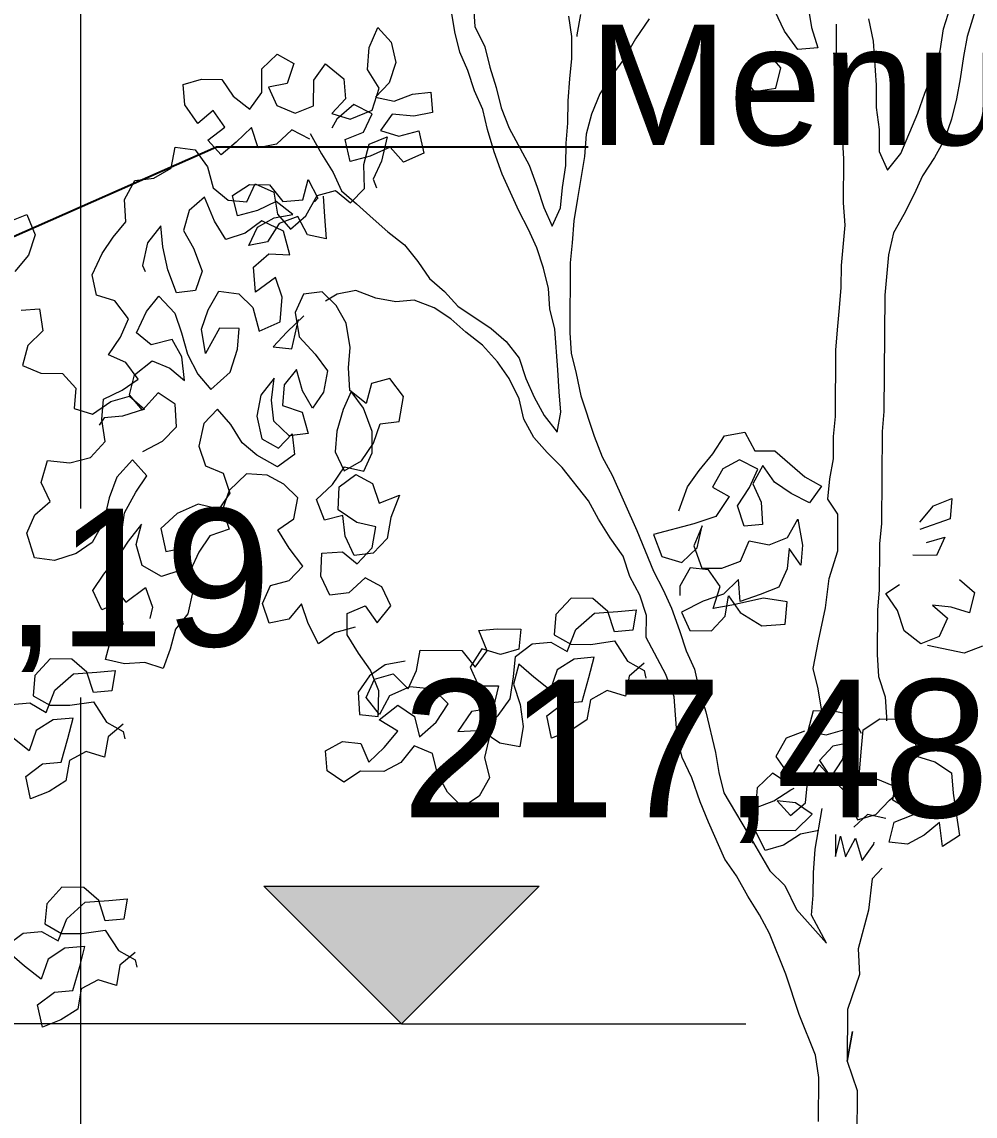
# Model space of a CAD drawing. Header units: millimetres. Extents: x 318905 to 439572, y -5133 to 105868.
# Drawn here: x 407997 to 409382, y 2795 to 4386 of the extents above; entities that cross this region are included whole.
import ezdxf

# ---------------------------------------------------------------- set-up
doc = ezdxf.new("R2010")
doc.units = ezdxf.units.MM
doc.header["$MEASUREMENT"] = 0
doc.linetypes.add('AStair_dashed', pattern=[1800, 800, -1000])
doc.layers.add('0_Stylo_No__98', color=154, linetype='Continuous', lineweight=0)
doc.layers.add('INTI_Etiquettes_Stylo_No__1', color=7, linetype='Continuous', lineweight=5)
doc.layers.add('2D -  Dessin général_Stylo_No__81', color=7, linetype='Continuous', lineweight=13, true_color=0x6a6a6a)
doc.layers.add('INTI_Agencement_Stylo_No__102', color=7, linetype='Continuous', lineweight=0, true_color=0xcccccc)
doc.styles.add('STYLE_GENERE_2', font='Arial')
doc.styles.add('STYLE_GENERE_3', font='')
doc.styles.get('STYLE_GENERE_3').set_extended_font_data('Arial')
doc.dimstyles.new('STYLE_GENERE__1', dxfattribs={"dimtxt": 200, "dimasz": 142.5, "dimexe": 0.18, "dimexo": 500, "dimgap": 0.09, "dimtad": 0, "dimtih": 1, "dimtoh": 1, "dimlfac": 0.001, "dimzin": 0, "dimdsep": 46, "dimtxsty": 'STYLE_GENERE_3', "dimblk": 'ARROWHEAD_6', "dimblk1": 'ARROWHEAD_6', "dimblk2": 'ARROWHEAD_6', "dimcen": 0.09, "dimclrd": 154, "dimclre": 154, "dimclrt": 154, "dimazin": 0, "dimtfac": 1, "dimtdec": 4, "dimtmove": 0, "dimatfit": 3, "dimfxl": 0, "dimtolj": 1, "dimtzin": 0, "dimarcsym": 0})
doc.dimstyles.new('STYLE_GENERE__3', dxfattribs={"dimtxt": 0.18, "dimasz": 182.4, "dimexe": 0.18, "dimexo": 0.0625, "dimgap": 0.09, "dimtad": 0, "dimtih": 1, "dimtoh": 1, "dimdec": 4, "dimzin": 0, "dimdsep": 46, "dimcen": 0.09, "dimadec": 0, "dimazin": 0, "dimtfac": 1, "dimtdec": 4, "dimtmove": 0, "dimatfit": 3, "dimldrblk": 'ARROWHEAD_5', "dimfxl": 0, "dimtolj": 1, "dimtzin": 0, "dimarcsym": 0})

# ---------------------------------------------------------------- blocks, each defined once
blk = doc.blocks.new('arbre6[2]', base_point=(409289.9, -542.5))
at = {"layer": 'INTI_Agencement_Stylo_No__102', "linetype": 'Continuous'}
for p, q in [((409390.1, 4428.6), (409370.2, 4364.5)), ((408652.9, 4408.5), (408655.1, 4379)), ((409139.4, 4406.8), (409144.1, 4377.3)), ((409336.2, 4375.6), (409346.2, 4407.6)), ((408625.9, 4371.3), (408621.2, 4400.8)), ((408796.1, 4364.4), (408791.5, 4393.9)), ((408808.5, 4396.4), (408803.4, 4367)), ((408908.2, 4390.1), (408888.5, 4360.9)), ((409105.1, 4372.3), (409090.7, 4401.9)), ((409226.9, 4389.9), (409233.9, 4357.7)), ((408501.6, 4348.3), (408514, 4377.6)), ((408514, 4377.6), (408533.3, 4356.1)), ((408655.1, 4379), (408669.5, 4349.5)), ((409144.1, 4377.3), (409153.6, 4347.8)), ((409180.3, 4339.5), (409180.6, 4382.3)), ((409331.1, 4343.5), (409336.2, 4375.6)), ((408633, 4341.8), (408625.9, 4371.3)), ((408795.9, 4332.3), (408796.1, 4364.4)), ((408803.4, 4367), (408803.4, 4364.3)), ((408888.5, 4360.9), (408871.3, 4331.6)), ((409124.4, 4345.4), (409105.1, 4372.3)), ((409233.9, 4357.7), (409238.3, 4293.5)), ((409370.2, 4364.5), (409365.1, 4335.1)), ((408499, 4316.2), (408501.6, 4348.3)), ((408533.3, 4356.1), (408540.4, 4326.5)), ((408644.9, 4314.9), (408633, 4341.8)), ((408669.5, 4349.5), (408676.6, 4320)), ((409153.6, 4347.8), (409124.4, 4345.4)), ((409321.2, 4314.1), (409331.1, 4343.5)), ((408345.7, 4317.6), (408367.8, 4338.8)), ((408367.8, 4338.8), (408392, 4325.2)), ((408540.4, 4326.5), (408530.5, 4297.2)), ((408793.2, 4302.8), (408795.9, 4332.3)), ((408871.3, 4331.6), (408854.1, 4307.6)), ((409061, 4329.9), (409041.4, 4308.6)), ((409099.8, 4318.8), (409090.2, 4329.6)), ((409184.7, 4280.6), (409180.3, 4339.5)), ((409365.1, 4335.1), (409360, 4303.1)), ((408345.5, 4282.8), (408345.7, 4317.6)), ((408392, 4325.2), (408382.1, 4295.9)), ((408421, 4300.9), (408438.2, 4324.8)), ((408438.2, 4324.8), (408464.8, 4303.1)), ((408515.8, 4289.3), (408499, 4316.2)), ((408654.4, 4285.4), (408644.9, 4314.9)), ((408676.6, 4320), (408686.1, 4290.4)), ((409092.3, 4289.4), (409099.8, 4318.8)), ((409308.8, 4282.1), (409321.2, 4314.1)), ((408231.2, 4294.5), (408258, 4302.3)), ((408233.4, 4265.1), (408231.2, 4294.5)), ((408258, 4302.3), (408287.2, 4302.1)), ((408287.2, 4302.1), (408304.1, 4277.8)), ((408382.1, 4295.9), (408355.3, 4290.7)), ((408420.7, 4263.4), (408421, 4300.9)), ((408464.8, 4303.1), (408467, 4273.7)), ((408530.5, 4297.2), (408510.8, 4276)), ((408790.5, 4270.8), (408793.2, 4302.8)), ((408854.1, 4307.6), (408836.8, 4281)), ((409041.4, 4308.6), (409060.7, 4284.4)), ((409360, 4303.1), (409354.9, 4273.7)), ((408328.3, 4258.9), (408345.5, 4282.8)), ((408355.3, 4290.7), (408367.2, 4263.9)), ((408505.8, 4257.3), (408515.8, 4289.3)), ((408537.6, 4270.4), (408564.4, 4280.8)), ((408564.4, 4280.8), (408591.2, 4283.3)), ((408591.2, 4283.3), (408593.4, 4253.8)), ((408666.4, 4258.5), (408654.4, 4285.4)), ((408686.1, 4290.4), (408693.2, 4260.9)), ((408836.8, 4281), (408824.5, 4251.7)), ((409060.7, 4284.4), (409092.3, 4289.4)), ((409184.5, 4248.5), (409184.7, 4280.6)), ((409238.3, 4293.5), (409238.1, 4261.3)), ((409298.8, 4252.8), (409308.8, 4282.1)), ((408252.7, 4238.1), (408233.4, 4265.1)), ((408304.1, 4277.8), (408328.3, 4258.9)), ((408367.2, 4263.9), (408393.9, 4252.9)), ((408393.9, 4252.9), (408420.7, 4263.4)), ((408467, 4273.7), (408447.4, 4252.4)), ((408479.1, 4265.5), (408454.7, 4244.3)), ((408505.8, 4251.9), (408479.1, 4265.5)), ((408510.8, 4276), (408537.6, 4270.4)), ((408790.3, 4238.6), (408790.5, 4270.8)), ((409354.9, 4273.7), (409347.4, 4244.3)), ((408274.7, 4256.7), (408252.7, 4238.1)), ((408291.6, 4232.4), (408274.7, 4256.7)), ((408447.4, 4252.4), (408474.1, 4244.2)), ((408474.1, 4244.2), (408505.8, 4257.3)), ((408493.4, 4225.3), (408505.8, 4251.9)), ((408535, 4251.6), (408517.8, 4227.7)), ((408566.6, 4248.7), (408535, 4251.6)), ((408593.4, 4253.8), (408566.6, 4248.7)), ((408673.5, 4229), (408666.4, 4258.5)), ((408693.2, 4260.9), (408705.1, 4231.4)), ((408824.5, 4251.7), (408816.9, 4222.3)), ((409189.1, 4219), (409184.5, 4248.5)), ((409238.1, 4261.3), (409242.7, 4229.2)), ((409274.1, 4194.1), (409298.8, 4252.8)), ((408267.1, 4213.9), (408291.6, 4232.4)), ((408330.5, 4232.1), (408308.4, 4210.9)), ((408340, 4202.6), (408330.5, 4232.1)), ((408454.7, 4244.3), (408447.3, 4231)), ((408705.1, 4231.4), (408733.9, 4177.6)), ((408787.7, 4209.2), (408790.3, 4238.6)), ((409347.4, 4244.3), (409337.5, 4214.9)), ((408388.9, 4228.9), (408366.8, 4207.7)), ((408415.5, 4215.3), (408388.9, 4228.9)), ((408415.6, 4223.3), (408432.4, 4193.7)), ((408466.6, 4214.8), (408493.4, 4225.3)), ((408473.7, 4182.6), (408466.6, 4214.8)), ((408501.7, 4207.8), (408527.7, 4218.5)), ((408517.8, 4227.7), (408544.5, 4219.4)), ((408527.7, 4218.5), (408519.4, 4183.3)), ((408544.5, 4219.4), (408573.7, 4227.2)), ((408573.7, 4227.2), (408580.8, 4195)), ((408683, 4196.8), (408673.5, 4229)), ((408816.9, 4222.3), (408814.3, 4190.2)), ((409191.3, 4186.8), (409189.1, 4219)), ((409242.7, 4229.2), (409242.5, 4197.1)), ((409337.5, 4214.9), (409322.7, 4188.3)), ((408214, 4172.9), (408219.7, 4203.5)), ((408219.7, 4203.5), (408248.8, 4199.6)), ((408248.8, 4199.6), (408266.5, 4175)), ((408286.4, 4192.3), (408267.1, 4213.9)), ((408308.4, 4210.9), (408286.4, 4192.3)), ((408366.8, 4207.7), (408340, 4202.6)), ((408493.9, 4178.5), (408501.7, 4207.8)), ((408532.2, 4203.5), (408502.9, 4190.4)), ((408551.5, 4181.9), (408532.2, 4203.5)), ((408787.4, 4177.1), (408787.7, 4209.2)), ((408432.4, 4193.7), (408449.2, 4166.8)), ((408502.9, 4190.4), (408473.7, 4182.6)), ((408519.4, 4183.3), (408507.5, 4156.8)), ((408580.8, 4195), (408551.5, 4181.9)), ((408694.9, 4164.5), (408683, 4196.8)), ((408814.3, 4190.2), (408809.2, 4158.2)), ((409190.8, 4122.6), (409191.3, 4186.8)), ((409242.5, 4197.1), (409254.4, 4170.2)), ((409254.4, 4170.2), (409274.1, 4194.1)), ((409322.7, 4188.3), (409305.4, 4161.7)), ((408188.8, 4158.4), (408214, 4172.9)), ((408266.5, 4175), (408275, 4144.2)), ((408494.5, 4143.6), (408493.9, 4178.5)), ((408733.9, 4177.6), (408745.8, 4145.4)), ((408782.3, 4145), (408787.4, 4177.1)), ((408146, 4127.7), (408161.2, 4155.1)), ((408161.2, 4155.1), (408188.8, 4158.4)), ((408405.1, 4127), (408412.6, 4156.4)), ((408412.6, 4156.4), (408427, 4129.5)), ((408449.2, 4166.8), (408461.2, 4139.9)), ((408507.5, 4156.8), (408512, 4144.3)), ((408718.8, 4110.8), (408694.9, 4164.5)), ((408809.2, 4158.2), (408804.1, 4128.8)), ((409305.4, 4161.7), (409293.1, 4135)), ((408275, 4144.2), (408296.6, 4126.5)), ((408303, 4133.3), (408327.4, 4149.1)), ((408323.7, 4123.9), (408335.6, 4150.4)), ((408327.4, 4149.1), (408356.6, 4148.9)), ((408335.6, 4150.4), (408363, 4138.2)), ((408356.6, 4148.9), (408375.9, 4124.6)), ((408363, 4138.2), (408368.1, 4106.4)), ((408425.9, 4133.3), (408452.7, 4140.4)), ((408452.7, 4140.4), (408474.2, 4122.7)), ((408461.2, 4139.9), (408482.9, 4121)), ((408474.2, 4122.7), (408494.5, 4143.6)), ((408745.8, 4145.4), (408755.3, 4115.8)), ((408779.7, 4115.6), (408782.3, 4145)), ((409293.1, 4135), (409278.3, 4105.7)), ((408147.8, 4095.1), (408146, 4127.7)), ((408262, 4131), (408239.7, 4111.5)), ((408276.7, 4096), (408262, 4131)), ((408296.6, 4126.5), (408323.7, 4123.9)), ((408310.1, 4103.8), (408303, 4133.3)), ((408366.2, 4124.7), (408339.3, 4111.6)), ((408390.4, 4105.7), (408366.2, 4124.7)), ((408375.9, 4124.6), (408405.1, 4127)), ((408409.4, 4103.7), (408425.9, 4133.3)), ((408427, 4129.5), (408422.1, 4124.2)), ((408434.4, 4132.1), (408436.6, 4102.6)), ((408482.9, 4121), (408507.1, 4099.3)), ((408804.1, 4128.8), (408799, 4096.7)), ((409193, 4090.4), (409190.8, 4122.6)), ((407977.5, 4095), (408004.3, 4105.5)), ((408004.3, 4105.5), (408016.2, 4075.9)), ((408239.7, 4111.5), (408231.9, 4082.2)), ((408339.3, 4111.6), (408310.1, 4103.8)), ((408363.6, 4100.6), (408390.4, 4105.7)), ((408368.1, 4106.4), (408387.1, 4084.2)), ((408387.1, 4084.2), (408409.4, 4103.7)), ((408733.2, 4083.9), (408718.8, 4110.8)), ((408755.3, 4115.8), (408767.3, 4088.9)), ((408767.3, 4088.9), (408779.7, 4115.6)), ((409278.3, 4105.7), (409263.5, 4079.1)), ((408129.6, 4072.8), (408147.8, 4095.1)), ((408198.6, 4089), (408179.2, 4064.4)), ((408201.7, 4058.7), (408198.6, 4089)), ((408293.1, 4069.2), (408276.7, 4096)), ((408345.5, 4096.6), (408321.2, 4078.5)), ((408326.8, 4060.8), (408339.1, 4087.5)), ((408339.1, 4087.5), (408363.6, 4100.6)), ((408377.1, 4081.5), (408345.5, 4096.6)), ((408370.8, 4092.5), (408353.6, 4065.9)), ((408397.6, 4103), (408370.8, 4092.5)), ((408412, 4076.1), (408397.6, 4103)), ((408436.6, 4102.6), (408438.8, 4070.5)), ((408507.1, 4099.3), (408528.8, 4080.4)), ((408799, 4096.7), (408796.3, 4064.6)), ((409187.7, 4031.6), (409193, 4090.4)), ((408016.2, 4075.9), (408006.3, 4046.6)), ((408113.5, 4049.1), (408129.6, 4072.8)), ((408231.9, 4082.2), (408246.3, 4056.8)), ((408321.2, 4078.5), (408293.1, 4069.2)), ((408386.4, 4047), (408377.1, 4081.5)), ((408438.8, 4070.5), (408412, 4076.1)), ((408528.8, 4080.4), (408553, 4061.4)), ((408745.2, 4057), (408733.2, 4083.9)), ((409263.5, 4079.1), (409255.9, 4047.1)), ((408179.2, 4064.4), (408172.2, 4031.5)), ((408208.9, 4025.5), (408201.7, 4058.7)), ((408246.3, 4056.8), (408258.9, 4023.2)), ((408353.6, 4065.9), (408326.8, 4060.8)), ((408553, 4061.4), (408572.3, 4037.2)), ((408754.7, 4027.5), (408745.2, 4057)), ((408796.3, 4064.6), (408793.7, 4035.2)), ((408006.3, 4046.6), (407986.6, 4022.6)), ((408099.1, 4018), (408113.5, 4049.1)), ((408333.6, 4029.2), (408355.9, 4048.7)), ((408355.9, 4048.7), (408386.4, 4047)), ((409255.9, 4047.1), (409250.6, 3988.2)), ((408172.2, 4031.5), (408175.9, 4022.7)), ((408221.5, 3991.9), (408208.9, 4025.5)), ((408336.2, 3992.9), (408333.6, 4029.2)), ((408572.3, 4037.2), (408589.1, 4012.9)), ((408761.8, 3998), (408754.7, 4027.5)), ((408793.7, 4035.2), (408792.9, 3933.5)), ((409187.5, 3999.5), (409187.7, 4031.6)), ((408105.5, 3988.6), (408099.1, 4018)), ((408258.9, 4023.2), (408249.1, 3995.3)), ((408365.2, 4014.2), (408336.2, 3992.9)), ((408375, 3985.6), (408365.2, 4014.2)), ((408589.1, 4012.9), (408610.9, 3994)), ((408249.1, 3995.3), (408221.5, 3991.9)), ((408267.6, 3967.1), (408282.8, 3994.4)), ((408282.8, 3994.4), (408312, 3990.4)), ((408433.4, 3993.2), (408405.9, 3989.9)), ((408453.7, 3973.3), (408433.4, 3993.2)), ((408482, 3995.2), (408455.2, 3990.1)), ((408511.1, 3984.2), (408482, 3995.2)), ((408610.9, 3994), (408630.2, 3972.4)), ((408764, 3968.5), (408761.8, 3998)), ((409184.8, 3970.1), (409187.5, 3999.5)), ((408132.1, 3980), (408105.5, 3988.6)), ((408151.9, 3954.1), (408132.1, 3980)), ((408177.9, 3964.8), (408196, 3987.1)), ((408196, 3987.1), (408219.1, 3962.1)), ((408312, 3990.4), (408332.3, 3970.5)), ((408372.1, 3949.8), (408375, 3985.6)), ((408405.9, 3989.9), (408393.9, 3963.4)), ((408455.2, 3990.1), (408438.1, 3979.5)), ((408540.2, 3978.6), (408511.1, 3984.2)), ((408567, 3981), (408540.2, 3978.6)), ((408596.1, 3970), (408567, 3981)), ((409250.6, 3988.2), (409249.4, 3819.6)), ((407996, 3966.4), (408022.7, 3968.8)), ((408022.7, 3968.8), (408027.4, 3936.6)), ((408163.4, 3933.8), (408177.9, 3964.8)), ((408219.1, 3962.1), (408228.9, 3933.5)), ((408257.7, 3939.2), (408267.6, 3967.1)), ((408332.3, 3970.5), (408341.6, 3936)), ((408393.9, 3963.4), (408399.9, 3928)), ((408468.1, 3947.9), (408453.7, 3973.3)), ((408620.3, 3953.8), (408596.1, 3970)), ((408630.2, 3972.4), (408678.6, 3939.9)), ((408771, 3939), (408764, 3968.5)), ((409182.1, 3938), (409184.8, 3970.1)), ((408140, 3927.6), (408151.9, 3954.1)), ((408341.6, 3936), (408372.1, 3949.8)), ((408406.3, 3958.4), (408381.8, 3934.5)), ((408388.9, 3910.4), (408399, 3953.1)), ((408474, 3912.5), (408468.1, 3947.9)), ((408642.1, 3934.8), (408620.3, 3953.8)), ((408027.4, 3936.6), (408005.3, 3915.4)), ((408184.9, 3916.1), (408163.4, 3933.8)), ((408228.9, 3933.5), (408237.4, 3902.7)), ((408263.7, 3903.8), (408257.7, 3939.2)), ((408284, 3940.3), (408263.7, 3903.8)), ((408312.4, 3939.9), (408284, 3940.3)), ((408310, 3910.1), (408312.4, 3939.9)), ((408381.8, 3934.5), (408362.2, 3913.3)), ((408666.3, 3915.9), (408642.1, 3934.8)), ((408678.6, 3939.9), (408700.4, 3920.9)), ((408775.5, 3880.1), (408771, 3939)), ((408792.9, 3933.5), (408795.1, 3904)), ((409179.5, 3908.6), (409182.1, 3938)), ((408005.3, 3915.4), (407997.8, 3886)), ((408122.6, 3901.6), (408140, 3927.6)), ((408215, 3924), (408184.9, 3916.1)), ((408229.4, 3898.6), (408215, 3924)), ((408362.2, 3913.3), (408388.9, 3910.4)), ((408399.9, 3928), (408423, 3902.9)), ((408471.6, 3882.6), (408474, 3912.5)), ((408688, 3891.6), (408666.3, 3915.9)), ((408700.4, 3920.9), (408719.6, 3896.7)), ((408148, 3890.8), (408122.6, 3901.6)), ((408233.3, 3864.6), (408229.4, 3898.6)), ((408237.4, 3902.7), (408252.5, 3873.6)), ((408299.7, 3876.3), (408310, 3910.1)), ((408423, 3902.9), (408440.7, 3878.4)), ((408719.6, 3896.7), (408729.1, 3867.1)), ((408795.1, 3904), (408802.2, 3874.5)), ((409178.8, 3812.2), (409179.5, 3908.6)), ((407997.8, 3886), (408024.5, 3875.1)), ((408165.7, 3866.3), (408148, 3890.8)), ((408160.7, 3872.8), (408186.4, 3893.1)), ((408186.4, 3893.1), (408211.7, 3882.3)), ((408211.7, 3882.3), (408233.3, 3864.6)), ((408473.4, 3850), (408471.6, 3882.6)), ((408704.8, 3867.3), (408688, 3891.6)), ((408024.5, 3875.1), (408056.1, 3874.8)), ((408056.1, 3874.8), (408075.4, 3853.2)), ((408142.6, 3850.5), (408165.7, 3866.3)), ((408153, 3843.5), (408160.7, 3872.8)), ((408252.5, 3873.6), (408271.5, 3851.3)), ((408271.5, 3851.3), (408299.7, 3876.3)), ((408363.5, 3867.8), (408344, 3843.2)), ((408359.8, 3835.7), (408363.5, 3867.8)), ((408396.1, 3880.3), (408378, 3858)), ((408404.6, 3849.4), (408396.1, 3880.3)), ((408440.7, 3878.4), (408435, 3847.7)), ((408531.6, 3867.3), (408504.8, 3860.2)), ((408551.4, 3841.4), (408531.6, 3867.3)), ((408719.2, 3837.8), (408704.8, 3867.3)), ((408729.1, 3867.1), (408741.1, 3840.3)), ((408777.7, 3848), (408775.5, 3880.1)), ((408802.2, 3874.5), (408809.2, 3842.3)), ((408075.4, 3853.2), (408072.7, 3823.8)), ((408115.4, 3837.4), (408142.6, 3850.5)), ((408378, 3858), (408375.6, 3828.2)), ((408419, 3824), (408404.6, 3849.4)), ((408497, 3831), (408473.4, 3850)), ((408504.8, 3860.2), (408497, 3831)), ((408099.4, 3815.5), (408126.3, 3834)), ((408113, 3807.6), (408115.4, 3837.4)), ((408126.3, 3834), (408153.1, 3841.8)), ((408172, 3821.2), (408153, 3843.5)), ((408153.1, 3841.8), (408174.9, 3822.9)), ((408194.7, 3846.7), (408172, 3821.2)), ((408219.6, 3829.9), (408194.7, 3846.7)), ((408344, 3843.2), (408338.3, 3812.5)), ((408362.9, 3805.3), (408359.8, 3835.7)), ((408435, 3847.7), (408419, 3824)), ((408475.5, 3848.6), (408463.6, 3822.1)), ((408493.2, 3824.1), (408475.5, 3848.6)), ((408545.2, 3804.7), (408551.4, 3841.4)), ((408726.3, 3808.3), (408719.2, 3837.8)), ((408741.1, 3840.3), (408755.5, 3813.4)), ((408779.9, 3818.5), (408777.7, 3848)), ((408809.2, 3842.3), (408828.3, 3783.3)), ((408072.7, 3823.8), (408099.4, 3815.5)), ((408174.9, 3822.9), (408143.2, 3812.5)), ((408221.4, 3797.3), (408219.6, 3829.9)), ((408281.3, 3822.8), (408261.1, 3801.9)), ((408300.3, 3800.5), (408281.3, 3822.8)), ((408375.6, 3828.2), (408404.3, 3818.2)), ((408404.3, 3818.2), (408412.8, 3787.4)), ((408463.6, 3822.1), (408454.5, 3790.6)), ((408505.9, 3790.5), (408493.2, 3824.1)), ((408774.8, 3789.1), (408779.9, 3818.5)), ((409249.4, 3819.6), (409246.7, 3790.2)), ((408116.4, 3810), (408109, 3799.4)), ((408118.1, 3775.9), (408113, 3807.6)), ((408143.2, 3812.5), (408116.4, 3810)), ((408261.1, 3801.9), (408254.1, 3768.9)), ((408338.3, 3812.5), (408345.6, 3779.4)), ((408385.2, 3784), (408362.9, 3805.3)), ((408507.8, 3773.5), (408517.6, 3801.3)), ((408517.6, 3801.3), (408545.2, 3804.7)), ((408740.7, 3781.4), (408726.3, 3808.3)), ((408755.5, 3813.4), (408774.8, 3789.1)), ((409176.1, 3782.8), (409178.8, 3812.2)), ((408201.2, 3776.4), (408221.4, 3797.3)), ((408316.7, 3773.7), (408300.3, 3800.5)), ((408369.6, 3766.3), (408389.8, 3787.1)), ((408412.8, 3787.4), (408385.2, 3784)), ((408389.8, 3787.1), (408392.9, 3756.8)), ((408454.5, 3790.6), (408452.2, 3760.8)), ((408505.6, 3759.2), (408505.9, 3790.5)), ((409018, 3784.2), (409047.2, 3789.3)), ((409047.2, 3789.3), (409061.6, 3762.4)), ((409246.7, 3790.2), (409245.7, 3656.4)), ((408096.7, 3752.7), (408118.1, 3775.9)), ((408172.7, 3761.1), (408201.2, 3776.4)), ((408338.2, 3756), (408316.7, 3773.7)), ((408345.6, 3779.4), (408369.6, 3766.3)), ((408490.4, 3747.5), (408507.8, 3773.5)), ((408760, 3759.8), (408740.7, 3781.4)), ((408828.3, 3783.3), (408840.2, 3753.7)), ((409000.8, 3757.6), (409018, 3784.2)), ((409175.9, 3750.7), (409176.1, 3782.8)), ((408254.1, 3768.9), (408263.8, 3740.3)), ((408368.5, 3738.7), (408338.2, 3756)), ((408392.9, 3756.8), (408368.5, 3738.7)), ((408452.2, 3760.8), (408465.3, 3733.1)), ((408493.6, 3732.8), (408505.6, 3759.2)), ((408781.7, 3738.2), (408760, 3759.8)), ((408840.2, 3753.7), (408854.6, 3726.8)), ((408981.1, 3733.7), (409000.8, 3757.6)), ((409061.6, 3762.4), (409090.8, 3762.1)), ((409090.8, 3762.1), (409134.3, 3724.3)), ((408025, 3716.3), (408034, 3747.9)), ((408034, 3747.9), (408066.6, 3744.8)), ((408066.6, 3744.8), (408096.7, 3752.7)), ((408157.5, 3749.3), (408134.8, 3723.8)), ((408178.6, 3725.7), (408157.5, 3749.3)), ((408263.8, 3740.3), (408289.2, 3729.5)), ((408448.4, 3713.1), (408465.8, 3739)), ((408465.3, 3733.1), (408490.4, 3747.5)), ((408465.8, 3739), (408493.6, 3732.8)), ((408820.3, 3689.6), (408781.7, 3738.2)), ((409039.6, 3749.2), (409015.2, 3736.1)), ((409066.3, 3735.6), (409039.6, 3749.2)), ((409073.6, 3740.9), (409058.8, 3714.3)), ((409090.5, 3716.6), (409073.6, 3740.9)), ((409170.8, 3721.3), (409175.9, 3750.7)), ((408134.8, 3723.8), (408123.7, 3693.7)), ((408162.5, 3702), (408178.6, 3725.7)), ((408289.2, 3729.5), (408298.9, 3700.9)), ((408323, 3728.7), (408298.1, 3704.6)), ((408353.4, 3727), (408323, 3728.7)), ((408377.5, 3713.8), (408353.4, 3727)), ((408458, 3709.7), (408482.3, 3727.8)), ((408482.3, 3727.8), (408506.4, 3714.7)), ((408854.6, 3726.8), (408890.5, 3646.2)), ((408963.9, 3709.8), (408981.1, 3733.7)), ((409015.2, 3736.1), (409000.4, 3709.4)), ((409053.9, 3708.9), (409066.3, 3735.6)), ((409134.3, 3724.3), (409158.5, 3710.7)), ((408038.1, 3688.6), (408025, 3716.3)), ((408397.8, 3693.9), (408377.5, 3713.8)), ((408424.9, 3691.3), (408448.4, 3713.1)), ((408456.4, 3676.2), (408458, 3709.7)), ((408506.4, 3714.7), (408516.2, 3686.1)), ((408951.5, 3675.1), (408963.9, 3709.8)), ((409000.4, 3709.4), (409024.6, 3695.8)), ((409036.7, 3682.3), (409053.9, 3708.9)), ((409058.8, 3714.3), (409070.8, 3687.4)), ((409114.7, 3700.4), (409090.5, 3716.6)), ((409158.5, 3710.7), (409141.3, 3686.7)), ((409168.1, 3691.9), (409170.8, 3721.3)), ((408123.7, 3693.7), (408115.4, 3658.4)), ((408146, 3672.3), (408162.5, 3702)), ((408298.9, 3700.9), (408282.9, 3677.2)), ((408298.1, 3704.6), (408288.3, 3676.7)), ((408392.1, 3663.2), (408397.8, 3693.9)), ((408436.7, 3661.3), (408424.9, 3691.3)), ((408516.2, 3686.1), (408545.5, 3697.8)), ((408545.5, 3697.8), (408533.1, 3665.3)), ((409024.6, 3695.8), (409005, 3666.6)), ((409141.3, 3686.7), (409114.7, 3700.4)), ((409182.6, 3670.3), (409168.1, 3691.9)), ((409321.3, 3682.4), (409348.2, 3692.9)), ((409348.2, 3692.9), (409345.5, 3663.5)), ((408015.8, 3669.2), (408038.1, 3688.6)), ((408252.9, 3684.9), (408222.3, 3671)), ((408282.9, 3677.2), (408252.9, 3684.9)), ((408288.3, 3676.7), (408298.1, 3648.1)), ((408483.4, 3658), (408456.4, 3676.2)), ((408834.7, 3662.7), (408820.3, 3689.6)), ((409046.2, 3652.8), (409036.7, 3682.3)), ((409070.8, 3687.4), (409073, 3655.2)), ((409301.7, 3658.5), (409321.3, 3682.4)), ((408003.9, 3642.7), (408015.8, 3669.2)), ((408115.4, 3658.4), (408098.9, 3628.8)), ((408141.1, 3637.9), (408146, 3672.3)), ((408222.3, 3671), (408198.8, 3649.2)), ((408369, 3647.4), (408392.1, 3663.2)), ((408463.4, 3668.4), (408436.7, 3661.3)), ((408466.5, 3638), (408463.4, 3668.4)), ((408511.3, 3651.8), (408483.4, 3658)), ((408533.1, 3665.3), (408527.4, 3634.6)), ((408851.5, 3635.8), (408834.7, 3662.7)), ((409005, 3666.6), (408973.3, 3656.1)), ((409109.3, 3636.2), (409124.1, 3662.8)), ((409124.1, 3662.8), (409131.2, 3625.3)), ((409182.2, 3616.8), (409182.6, 3670.3)), ((409345.5, 3663.5), (409301.6, 3647.8)), ((408015.2, 3606.7), (408003.9, 3642.7)), ((408170.9, 3655.5), (408151.5, 3630.9)), ((408163.1, 3626.2), (408170.9, 3655.5)), ((408198.8, 3649.2), (408206, 3616.1)), ((408298.1, 3648.1), (408270, 3638.8)), ((408385.4, 3620.6), (408369, 3647.4)), ((408505.6, 3621.1), (408511.3, 3651.8)), ((408890.5, 3646.2), (408914.4, 3587.1)), ((408973.3, 3656.1), (408914.8, 3640.6)), ((408985.4, 3653.4), (408973, 3624)), ((408977.9, 3621.3), (408985.4, 3653.4)), ((409073, 3655.2), (409046.2, 3652.8)), ((409245.7, 3656.4), (409243.1, 3626.9)), ((408098.9, 3628.8), (408075.8, 3612.9)), ((408151.5, 3630.9), (408132.8, 3602.7)), ((408134.1, 3605), (408141.1, 3637.9)), ((408171.6, 3595.4), (408163.1, 3626.2)), ((408270, 3638.8), (408253.9, 3615.1)), ((408479.6, 3610.3), (408466.5, 3638)), ((408527.4, 3634.6), (408507.2, 3613.7)), ((408870.7, 3608.9), (408851.5, 3635.8)), ((408914.8, 3640.6), (408926.7, 3608.4)), ((409041, 3602), (409053.4, 3631.3)), ((409053.4, 3631.3), (409082.5, 3625.7)), ((409082.5, 3625.7), (409109.3, 3636.2)), ((409243.1, 3626.9), (409242.6, 3560)), ((409311.2, 3629), (409338, 3636.8)), ((409338, 3636.8), (409325.6, 3610.1)), ((408075.8, 3612.9), (408044.4, 3602.7)), ((408206, 3616.1), (408234.8, 3621.8)), ((408234.8, 3621.8), (408227.8, 3588.8)), ((408253.9, 3615.1), (408242, 3588.6)), ((408405.2, 3594.6), (408385.4, 3620.6)), ((408431.4, 3580.1), (408432.9, 3613.6)), ((408432.9, 3613.6), (408462.5, 3615.6)), ((408462.5, 3615.6), (408484.1, 3597.9)), ((408507.2, 3613.7), (408479.6, 3610.3)), ((408484.1, 3597.9), (408505.6, 3621.1)), ((408955.8, 3600.1), (408977.9, 3621.3)), ((408973, 3624), (408984.9, 3591.8)), ((409111.7, 3620.1), (409109, 3590.7)), ((409128.5, 3595.8), (409111.7, 3620.1)), ((409131.2, 3625.3), (409128.5, 3595.8)), ((409169.7, 3576.7), (409182.2, 3616.8)), ((409325.6, 3610.1), (409291.6, 3610.4)), ((408044.4, 3602.7), (408015.2, 3606.7)), ((408116, 3582.7), (408134.1, 3605)), ((408132.8, 3602.7), (408127.9, 3568.3)), ((408199.8, 3579.4), (408171.6, 3595.4)), ((408385, 3573.7), (408405.2, 3594.6)), ((408880.3, 3579.4), (408870.7, 3608.9)), ((408926.7, 3608.4), (408955.8, 3600.1)), ((409014.1, 3591.5), (409041, 3602)), ((408099.9, 3559), (408116, 3582.7)), ((408227.8, 3588.8), (408199.8, 3579.4)), ((408242, 3588.6), (408245.1, 3558.3)), ((408444.4, 3552.4), (408431.4, 3580.1)), ((408894.6, 3552.5), (408880.3, 3579.4)), ((408914.4, 3587.1), (408928.8, 3560.2)), ((408967.9, 3591.9), (408953.1, 3565.3)), ((408994.7, 3589), (408967.9, 3591.9)), ((408984.9, 3591.8), (409014.1, 3591.5)), ((409011.5, 3564.8), (408994.7, 3589)), ((409109, 3590.7), (409096.6, 3564)), ((408127.9, 3568.3), (408147.7, 3542.4)), ((408147.7, 3542.4), (408176.7, 3563.6)), ((408176.7, 3563.6), (408186.5, 3535.1)), ((408346.3, 3540.2), (408358.2, 3566.7)), ((408358.2, 3566.7), (408385, 3573.7)), ((408495.6, 3577.6), (408472, 3555.8)), ((408519.7, 3564.5), (408495.6, 3577.6)), ((408532.8, 3536.8), (408519.7, 3564.5)), ((408953.1, 3565.3), (408953, 3551.9)), ((409001.5, 3532.8), (409011.5, 3564.8)), ((409038.3, 3575.3), (409016.3, 3554)), ((409040.5, 3543.1), (409038.3, 3575.3)), ((409096.6, 3564), (409069.8, 3553.6)), ((409164.5, 3534), (409169.7, 3576.7)), ((409252.3, 3554.6), (409271.8, 3567.8)), ((409359.4, 3575), (409381.2, 3556.1)), ((408113, 3531.3), (408099.9, 3559)), ((408245.1, 3558.3), (408238.1, 3525.3)), ((408472, 3555.8), (408444.4, 3552.4)), ((408794.9, 3548), (408772.8, 3524.1)), ((408826.5, 3547.7), (408794.9, 3548)), ((408848.3, 3528.8), (408826.5, 3547.7)), ((408904.2, 3522.9), (408894.6, 3552.5)), ((408928.8, 3560.2), (408940.7, 3533.3)), ((409016.3, 3554), (408987, 3543.6)), ((409018.5, 3521.9), (409023.6, 3551.3)), ((409023.6, 3551.3), (409040.4, 3527.1)), ((409074.6, 3548.2), (409028.3, 3537.9)), ((409069.8, 3553.6), (409040.5, 3543.1)), ((409108.6, 3542.5), (409074.6, 3548.2)), ((409242.6, 3560), (409239.9, 3530.6)), ((409269.1, 3530.3), (409252.3, 3554.6)), ((409381.2, 3556.1), (409373.7, 3526.7)), ((408139, 3542), (408113, 3531.3)), ((408144.1, 3510.3), (408139, 3542)), ((408186.5, 3535.1), (408183, 3518.6)), ((408356.1, 3511.6), (408346.3, 3540.2)), ((408403, 3539.6), (408384.9, 3517.3)), ((408412.8, 3511), (408403, 3539.6)), ((408469.7, 3526), (408495.6, 3536.7)), ((408495.6, 3536.7), (408513.3, 3512.2)), ((408513.3, 3512.2), (408532.8, 3536.8)), ((408862.8, 3528.7), (408889.6, 3531.1)), ((408889.6, 3531.1), (408884.5, 3501.7)), ((408940.7, 3533.3), (408952.6, 3501.1)), ((408987, 3543.6), (408955.3, 3527.8)), ((409028.3, 3537.9), (409001.5, 3532.8)), ((409106, 3510.4), (409108.6, 3542.5)), ((409154.4, 3485.9), (409164.5, 3534)), ((409347, 3535), (409320.2, 3537.9)), ((409320.2, 3537.9), (409342, 3519)), ((409373.7, 3526.7), (409347, 3535)), ((408238.1, 3525.3), (408220, 3503)), ((408384.9, 3517.3), (408356.1, 3511.6)), ((408469.4, 3494.8), (408469.7, 3526)), ((408772.8, 3524.1), (408770.2, 3494.7)), ((408801.8, 3502.4), (408828.8, 3526.3)), ((408828.8, 3526.3), (408862.8, 3528.7)), ((408857.8, 3499.3), (408848.3, 3528.8)), ((408903.9, 3490.8), (408904.2, 3522.9)), ((408955.3, 3527.8), (408967.2, 3500.9)), ((408998.9, 3500.7), (409018.5, 3521.9)), ((409040.4, 3527.1), (409071.9, 3508)), ((409239.9, 3530.6), (409239.4, 3466.4)), ((409278.6, 3500.8), (409269.1, 3530.3)), ((409342, 3519), (409329.6, 3492.3)), ((408126, 3488), (408144.1, 3510.3)), ((408220, 3503), (408212.2, 3473.7)), ((408428, 3481.9), (408412.8, 3511)), ((408481.2, 3505.7), (408451, 3497.7)), ((408660.7, 3501), (408687.5, 3503.5)), ((408672.7, 3471.5), (408660.7, 3501)), ((408687.5, 3503.5), (408721.6, 3503.2)), ((408721.6, 3503.2), (408718.9, 3473.7)), ((408789.4, 3470.4), (408801.8, 3502.4)), ((408884.5, 3501.7), (408857.8, 3499.3)), ((408952.6, 3501.1), (408962.2, 3471.5)), ((408967.2, 3500.9), (408998.9, 3500.7)), ((409071.9, 3508), (409106, 3510.4)), ((409302.8, 3481.9), (409278.6, 3500.8)), ((408118.2, 3458.7), (408126, 3488)), ((408451, 3497.7), (408428, 3481.9)), ((408485.8, 3468), (408469.4, 3494.8)), ((408738.4, 3481.6), (408765.2, 3484)), ((408765.2, 3484), (408789.4, 3470.4)), ((408770.2, 3494.7), (408794.4, 3481.1)), ((408823.6, 3480.8), (408857.7, 3485.9)), ((408857.7, 3485.9), (408876.9, 3456.3)), ((408932.7, 3437), (408903.9, 3490.8)), ((409146.8, 3445.8), (409154.4, 3485.9)), ((409329.6, 3492.3), (409302.8, 3481.9)), ((408212.2, 3473.7), (408202.3, 3445.8)), ((408503.5, 3443.4), (408485.8, 3468)), ((408570.3, 3443), (408575.4, 3472.4)), ((408575.4, 3472.4), (408636.2, 3471.8)), ((408636.2, 3471.8), (408655.5, 3447.6)), ((408665.4, 3474.2), (408648.2, 3447.6)), ((408655.5, 3447.6), (408672.7, 3471.5)), ((408692.1, 3466), (408665.4, 3474.2)), ((408718.9, 3473.7), (408692.1, 3466)), ((408714, 3463.1), (408738.4, 3481.6)), ((408794.4, 3481.1), (408823.6, 3480.8)), ((408962.2, 3471.5), (408974.1, 3444.7)), ((409365.9, 3467.9), (409312.5, 3479.1)), ((409392.8, 3478.4), (409365.9, 3467.9)), ((408037.9, 3459.7), (408015.8, 3435.8)), ((408069.5, 3459.4), (408037.9, 3459.7)), ((408091.3, 3440.4), (408069.5, 3459.4)), ((408146.1, 3452.4), (408118.2, 3458.7)), ((408175.7, 3454.4), (408146.1, 3452.4)), ((408202.3, 3445.8), (408175.7, 3454.4)), ((408553.7, 3456.7), (408524.9, 3451)), ((408718.8, 3452.3), (408711.2, 3423)), ((408711.3, 3433.7), (408714, 3463.1)), ((408740.5, 3433.4), (408718.8, 3452.3)), ((408799.1, 3459.6), (408774.6, 3443.8)), ((408828.3, 3462.1), (408799.1, 3459.6)), ((408820.8, 3432.7), (408828.3, 3462.1)), ((408876.9, 3456.3), (408901.1, 3442.7)), ((408901.2, 3453.4), (408879.2, 3434.8)), ((409239.4, 3466.4), (409241.6, 3434.2)), ((408015.8, 3435.8), (408013.2, 3406.3)), ((408044.9, 3414.1), (408071.8, 3437.9)), ((408071.8, 3437.9), (408105.9, 3440.3)), ((408100.8, 3410.9), (408091.3, 3440.4)), ((408105.9, 3440.3), (408132.6, 3442.7)), ((408132.6, 3442.7), (408127.6, 3413.3)), ((408524.9, 3451), (408501.8, 3435.2)), ((408515.4, 3413.5), (408503.5, 3443.4)), ((408509.4, 3430.1), (408536.2, 3437.9)), ((408536.2, 3437.9), (408557.9, 3416.3)), ((408557.9, 3416.3), (408570.3, 3443)), ((408648.2, 3447.6), (408660.1, 3420.7)), ((408774.6, 3443.8), (408764.7, 3414.4)), ((408901.1, 3442.7), (408903.5, 3431.9)), ((408944.6, 3404.8), (408932.7, 3437)), ((408974.1, 3444.7), (408981.2, 3412.5)), ((409153.9, 3416.3), (409146.8, 3445.8)), ((408501.8, 3435.2), (408485.7, 3411.5)), ((408497, 3403.5), (408509.4, 3430.1)), ((408660.1, 3420.7), (408689.3, 3420.5)), ((408689.3, 3420.5), (408681.8, 3388.4)), ((408706.2, 3401.6), (408711.3, 3433.7)), ((408711.2, 3423), (408720.7, 3393.4)), ((408764.7, 3414.4), (408740.5, 3433.4)), ((408810.8, 3398), (408820.8, 3432.7)), ((408879.2, 3434.8), (408874.1, 3405.4)), ((409241.6, 3434.2), (409251.1, 3404.7)), ((408013.2, 3406.3), (408037.4, 3392.7)), ((408032.4, 3382.1), (408044.9, 3414.1)), ((408127.6, 3413.3), (408100.8, 3410.9)), ((408485.7, 3411.5), (408487.5, 3378.9)), ((408516.3, 3379.2), (408497, 3403.5)), ((408514.6, 3376.3), (408515.4, 3413.5)), ((408531.1, 3405.9), (408516.3, 3379.2)), ((408560.4, 3419), (408531.1, 3405.9)), ((408594.4, 3416), (408560.4, 3419)), ((408616.1, 3394.4), (408594.4, 3416)), ((408847.4, 3413.7), (408823, 3400.5)), ((408874.1, 3405.4), (408847.4, 3413.7)), ((408949.1, 3345.9), (408944.6, 3404.8)), ((408981.2, 3412.5), (408990.7, 3383)), ((409158.6, 3386.8), (409153.9, 3416.3)), ((409251.1, 3404.7), (409253.3, 3375.2)), ((407981.4, 3393.3), (408008.2, 3395.7)), ((408008.2, 3395.7), (408032.4, 3382.1)), ((408037.4, 3392.7), (408066.6, 3392.5)), ((408066.6, 3392.5), (408100.7, 3397.5)), ((408100.7, 3397.5), (408119.9, 3367.9)), ((408516.2, 3371.2), (408543.2, 3392.4)), ((408543.2, 3392.4), (408567.4, 3376.1)), ((408598.9, 3367.8), (408616.1, 3394.4)), ((408681.8, 3388.4), (408650.1, 3383.4)), ((408689, 3377.7), (408706.2, 3401.6)), ((408720.7, 3393.4), (408725.4, 3361.3)), ((408759.5, 3377), (408784, 3395.5)), ((408784, 3395.5), (408810.8, 3398)), ((408823, 3400.5), (408817.9, 3371.1)), ((408071.3, 3373.7), (408042.1, 3371.3)), ((408063.8, 3344.3), (408071.3, 3373.7)), ((408487.5, 3378.9), (408514.6, 3376.3)), ((408567.4, 3376.1), (408574.4, 3346.6)), ((408650.1, 3383.4), (408630.4, 3354.1)), ((408666.9, 3353.8), (408684.2, 3380.4)), ((408667, 3356.4), (408689, 3377.7)), ((408684.2, 3380.4), (408669.1, 3316.3)), ((408766.6, 3344.8), (408759.5, 3377)), ((408990.7, 3383), (409004.8, 3323.9)), ((409146.4, 3384.2), (409138.9, 3354.9)), ((409175.6, 3384), (409146.4, 3384.2)), ((409158.3, 3354.7), (409158.6, 3386.8)), ((409202.3, 3378.4), (409175.6, 3384)), ((409216.7, 3351.5), (409202.3, 3378.4)), ((409219.2, 3356.8), (409243.6, 3372.6)), ((409243.6, 3372.6), (409275.2, 3372.4)), ((409253.3, 3375.2), (409253.3, 3369.9)), ((409275.2, 3372.4), (409294.5, 3350.8)), ((408042.1, 3371.3), (408017.7, 3355.5)), ((408119.9, 3367.9), (408144.1, 3354.3)), ((408144.2, 3365), (408122.2, 3346.5)), ((408542.9, 3354.9), (408516.2, 3371.2)), ((408574.4, 3346.6), (408598.9, 3367.8)), ((408630.4, 3354.1), (408667, 3356.4)), ((408725.4, 3361.3), (408720.3, 3331.9)), ((408817.9, 3371.1), (408793.4, 3355.3)), ((409165.6, 3349.3), (409192.4, 3357)), ((409192.4, 3357), (409204.6, 3356.9)), ((409194.7, 3343.6), (409199.7, 3357)), ((409216.5, 3324.7), (409219.2, 3356.8)), ((408007.7, 3326.1), (407983.5, 3345.1)), ((408017.7, 3355.5), (408007.7, 3326.1)), ((408053.8, 3309.6), (408063.8, 3344.3)), ((408122.2, 3346.5), (408117.1, 3317.1)), ((408144.1, 3354.3), (408146.5, 3343.6)), ((408523.2, 3331), (408542.9, 3354.9)), ((408691.1, 3337.5), (408666.9, 3353.8)), ((408793.4, 3355.3), (408766.6, 3344.8)), ((408956.1, 3316.4), (408949.1, 3345.9)), ((409107.2, 3344.4), (409092.4, 3317.8)), ((409134, 3354.9), (409107.2, 3344.4)), ((409131.3, 3314.8), (409143.6, 3341.4)), ((409138.9, 3354.9), (409165.6, 3349.3)), ((409143.6, 3341.4), (409151, 3354.7)), ((409189.6, 3314.2), (409194.7, 3343.6)), ((409294.5, 3350.8), (409296.7, 3318.6)), ((408090.4, 3325.4), (408066, 3312.2)), ((408117.1, 3317.1), (408090.4, 3325.4)), ((408438.1, 3326.4), (408462.5, 3339.6)), ((408440.3, 3296.9), (408438.1, 3326.4)), ((408462.5, 3339.6), (408489.2, 3336.6)), ((408489.2, 3336.6), (408501.2, 3309.8)), ((408501.2, 3309.8), (408523.2, 3331)), ((408567, 3333.3), (408547.4, 3309.3)), ((408593.7, 3322.3), (408567, 3333.3)), ((408720.3, 3331.9), (408691.1, 3337.5)), ((409004.8, 3323.9), (409009.5, 3294.5)), ((409175.2, 3333.1), (409155.6, 3311.9)), ((409202, 3338.2), (409175.2, 3333.1)), ((409213.8, 3295.3), (409216.5, 3324.7)), ((409279.6, 3310.8), (409284.6, 3329.4)), ((408027, 3307.2), (408053.8, 3309.6)), ((408066, 3312.2), (408060.9, 3282.8)), ((408547.4, 3309.3), (408523, 3296.2)), ((408600.8, 3292.8), (408593.7, 3322.3)), ((408669.1, 3316.3), (408676.2, 3286.8)), ((408970.5, 3286.8), (408956.1, 3316.4)), ((409092.4, 3317.8), (409109.2, 3293.6)), ((409109.2, 3293.6), (409131.3, 3314.8)), ((409155.6, 3311.9), (409172.4, 3287.6)), ((409172.4, 3287.6), (409189.6, 3314.2)), ((409264.8, 3284.1), (409279.6, 3310.8)), ((409296.7, 3318.6), (409323.4, 3310.4)), ((409323.4, 3310.4), (409347.6, 3294.1)), ((408002.6, 3288.7), (408027, 3307.2)), ((408464.5, 3280.7), (408440.3, 3296.9)), ((408488.9, 3296.5), (408464.5, 3280.7)), ((408523, 3296.2), (408488.9, 3296.5)), ((408615.2, 3265.9), (408600.8, 3292.8)), ((409009.5, 3294.5), (409016.6, 3265)), ((409087.3, 3293.8), (409065.3, 3272.5)), ((409111.5, 3277.5), (409087.3, 3293.8)), ((409138.3, 3279.9), (409155.5, 3306.5)), ((409155.5, 3306.5), (409174.8, 3284.9)), ((409196.6, 3263.3), (409213.8, 3295.3)), ((409347.6, 3294.1), (409349.8, 3264.6)), ((408009.6, 3256.5), (408002.6, 3288.7)), ((408060.9, 3282.8), (408036.5, 3267)), ((408676.2, 3286.8), (408661.4, 3260.1)), ((408982.4, 3251.9), (408970.5, 3286.8)), ((409135.6, 3250.5), (409138.3, 3279.9)), ((409174.8, 3284.9), (409196.6, 3263.3)), ((409213.7, 3279.2), (409198.9, 3252.6)), ((409240.5, 3284.3), (409213.7, 3279.2)), ((409267.2, 3273.4), (409240.5, 3284.3)), ((409262.2, 3254.7), (409267.3, 3284.1)), ((409267.3, 3284.1), (409274.6, 3292.1)), ((408036.5, 3267), (408009.6, 3256.5)), ((408636.9, 3244.3), (408615.2, 3265.9)), ((409016.6, 3265), (409059.8, 3192.3)), ((409065.3, 3272.5), (409062.6, 3243.1)), ((409089.5, 3253.6), (409113.9, 3269.4)), ((409113.9, 3269.4), (409118.8, 3272.1)), ((409257.3, 3254.7), (409269.6, 3265.3)), ((409349.8, 3264.6), (409354.5, 3235.1)), ((408661.4, 3260.1), (408636.9, 3244.3)), ((408994.3, 3222.3), (408982.4, 3251.9)), ((409062.6, 3243.1), (409089.5, 3253.6)), ((409121.1, 3250.6), (409094.3, 3253.5)), ((409094.3, 3253.5), (409113.6, 3232)), ((409113.6, 3232), (409135.6, 3250.5)), ((409145.3, 3234.3), (409121.1, 3250.6)), ((409198.9, 3252.6), (409210.9, 3225.7)), ((409237.7, 3233.5), (409257.3, 3254.7)), ((409288.8, 3238.4), (409262.2, 3254.7)), ((409120.8, 3210.5), (409145.3, 3234.3)), ((409149.7, 3183.4), (409159.9, 3242.2)), ((409225.5, 3233.6), (409205.9, 3215.1)), ((409210.9, 3225.7), (409237.7, 3233.5)), ((409252.2, 3228), (409225.5, 3233.6)), ((409264.4, 3222.6), (409291.2, 3233)), ((409318, 3238.1), (409288.8, 3238.4)), ((409291.2, 3233), (409318, 3238.1)), ((409354.5, 3235.1), (409359.1, 3203)), ((409018.3, 3168.6), (408994.3, 3222.3)), ((409256.9, 3193.2), (409264.4, 3222.6)), ((409330, 3222), (409308, 3203.4)), ((409334.6, 3187.1), (409330, 3222)), ((409076.8, 3181.4), (409062.4, 3211)), ((409062.4, 3211), (409120.8, 3210.5)), ((409128, 3205.1), (409103.6, 3189.2)), ((409154.8, 3210.2), (409128, 3205.1)), ((409179.1, 3204.6), (409178.9, 3172.5)), ((409178.9, 3172.5), (409186.4, 3201.9)), ((409186.4, 3201.9), (409193.4, 3172.3)), ((409193.4, 3172.3), (409208.2, 3199)), ((409208.2, 3199), (409217.7, 3166.8)), ((409308, 3203.4), (409283.6, 3190.3)), ((409359.1, 3203), (409334.6, 3187.1)), ((409059.8, 3192.3), (409058, 3192.3)), ((409059.8, 3192.3), (409083.8, 3151.9)), ((409103.6, 3189.2), (409076.8, 3181.4)), ((409147.1, 3148.7), (409149.7, 3183.4)), ((409217.7, 3166.8), (409234.9, 3190.7)), ((409234.9, 3190.7), (409235, 3193.4)), ((409283.6, 3190.3), (409256.9, 3193.2)), ((409035.1, 3144.3), (409018.3, 3168.6)), ((409083.8, 3151.9), (409105.6, 3130.3)), ((409246.8, 3155.8), (409232.1, 3139.9)), ((409051.9, 3114.7), (409035.1, 3144.3)), ((409146.8, 3116.6), (409147.1, 3148.7)), ((409232.1, 3139.9), (409226.9, 3094.4)), ((408055.1, 3127.8), (408033, 3103.9)), ((408086.7, 3127.5), (408055.1, 3127.8)), ((408108.5, 3108.6), (408086.7, 3127.5)), ((409105.6, 3130.3), (409122.3, 3095.4)), ((408033, 3103.9), (408030.4, 3074.5)), ((408062.1, 3082.2), (408089, 3106.1)), ((408089, 3106.1), (408123.1, 3108.5)), ((408118, 3079.1), (408108.5, 3108.6)), ((408123.1, 3108.5), (408149.9, 3110.9)), ((408149.9, 3110.9), (408144.8, 3081.5)), ((409068.8, 3087.8), (409051.9, 3114.7)), ((409144.2, 3087.1), (409146.8, 3116.6)), ((409083.1, 3060.9), (409068.8, 3087.8)), ((409122.3, 3095.4), (409165.8, 3046.8)), ((409165.8, 3046.8), (409144.2, 3087.1)), ((409226.9, 3094.4), (409211.9, 3038.3)), ((408030.4, 3074.5), (408054.6, 3060.9)), ((408049.7, 3050.2), (408062.1, 3082.2)), ((408144.8, 3081.5), (408118, 3079.1)), ((407974.2, 3042.9), (407998.7, 3061.4)), ((407998.7, 3061.4), (408025.4, 3063.8)), ((408025.4, 3063.8), (408049.7, 3050.2)), ((408054.6, 3060.9), (408083.8, 3060.6)), ((408083.8, 3060.6), (408117.9, 3065.7)), ((408117.9, 3065.7), (408137.1, 3036.1)), ((409107, 3001.8), (409083.1, 3060.9)), ((408059.3, 3039.4), (408034.9, 3023.6)), ((408088.5, 3041.9), (408059.3, 3039.4)), ((408081, 3012.5), (408088.5, 3041.9)), ((409211.9, 3038.3), (409214.1, 3000.9)), ((408000.7, 3013.2), (407979, 3032.1)), ((408034.9, 3023.6), (408024.9, 2994.2)), ((408137.1, 3036.1), (408161.4, 3022.5)), ((408161.4, 3033.2), (408139.4, 3014.6)), ((408161.4, 3022.5), (408163.7, 3011.7)), ((408024.9, 2994.2), (408000.7, 3013.2)), ((408071, 2977.8), (408081, 3012.5)), ((408139.4, 3014.6), (408134.3, 2985.2)), ((408107.6, 2993.5), (408083.2, 2980.3)), ((408134.3, 2985.2), (408107.6, 2993.5)), ((409126.1, 2942.8), (409107, 3001.8)), ((409214.1, 3000.9), (409196.7, 2950.2)), ((408019.8, 2956.8), (408044.2, 2975.3)), ((408044.2, 2975.3), (408071, 2977.8)), ((408083.2, 2980.3), (408078.1, 2950.9)), ((408026.8, 2924.6), (408019.8, 2956.8)), ((408078.1, 2950.9), (408053.7, 2935.1)), ((409149.9, 2883.7), (409126.1, 2942.8)), ((409196.7, 2950.2), (409196.1, 2875.2)), ((408053.7, 2935.1), (408026.8, 2924.6)), ((409196.1, 2875.2), (409203.7, 2918)), ((409203.7, 2918), (409196.1, 2875.2)), ((409154.6, 2851.5), (409149.9, 2883.7)), ((409196.1, 2875.2), (409210.4, 2832.3)), ((409154.1, 2787.3), (409154.6, 2851.5)), ((409210.4, 2832.3), (409209.8, 2762.7))]:
    blk.add_line(p, q, dxfattribs=at)
blk = doc.blocks.new('*D131')
at = {"layer": '0_Stylo_No__98', "linetype": 'Continuous'}
for p, q in [((408082.7, 7634.5), (408082.7, 7747)), ((408157.7, 7559.5), (408007.7, 7709.5)), ((408223.3, 7634.5), (407582.7, 7634.5)), ((408082.7, 3678.3), (408082.7, 7634.5)), ((408082.7, -552.4), (408082.7, 3403.7)), ((408007.7, -477.4), (408157.7, -627.4)), ((408582.7, -552.4), (407942.1, -552.4)), ((408082.7, -664.9), (408082.7, -552.4))]:
    blk.add_line(p, q, dxfattribs=at)
at = {"layer": '0_Stylo_No__98', "insert": (407815.8, 3441), "char_height": 200, "attachment_point": 7, "style": 'STYLE_GENERE_3'}
blk.add_mtext('\\A1;{\\pql;\\fArial|b0|i0|c0|p34;8,19}', dxfattribs=at)
blk = doc.blocks.new('ARROWHEAD_6')
at = {"color": 0, "linetype": 'Continuous', "lineweight": 0}
for p, q in [((-0.5, -0.5), (0.5, 0.5)), ((0, 0), (-1, 0))]:
    blk.add_line(p, q, dxfattribs=at)
blk = doc.blocks.new('Cotation_2', base_point=(408548.6, 0))
at = {"layer": '0_Stylo_No__98', "linetype": 'Continuous'}
blk.add_hatch(color=256, dxfattribs=at).paths.add_polyline_path([(408548.6, 2929.3), (408748.6, 3129.3), (408348.6, 3129.3)])
for p, q in [((408548.6, 2929.3), (408348.6, 3129.3)), ((408348.6, 3129.3), (408748.6, 3129.3)), ((408748.6, 3129.3), (408548.6, 2929.3)), ((408548.6, 2929.3), (408398.6, 2929.3)), ((408548.6, 2929.3), (409048.6, 2929.3))]:
    blk.add_line(p, q, dxfattribs=at)
at = {"layer": '0_Stylo_No__98', "insert": (408548.6, 3169.3), "char_height": 200, "attachment_point": 7, "style": 'STYLE_GENERE_3'}
blk.add_mtext('\\A1;{\\pql;\\fArial|b0|i0|c0|p34;217,48ngf}', dxfattribs=at)
blk = doc.blocks.new('ARROWHEAD_5')
at = {"linetype": 'Continuous', "lineweight": 0}
blk.add_hatch(color=0, dxfattribs=at).paths.add_polyline_path([(-1, 0.2679), (0, 0), (-1, -0.2679)])
at = {"color": 0, "linetype": 'Continuous', "lineweight": 0}
blk.add_line((0, 0), (-1, 0), dxfattribs=at)

msp = doc.modelspace()

# ---------------------------------------------------------------- linework, layer by layer
at = {"layer": '2D -  Dessin général_Stylo_No__81', "linetype": 'AStair_dashed'}
msp.add_line((408407.401, 2929.3), (406599.616, 2929.286), dxfattribs=at)

# ---------------------------------------------------------------- block references
at = {"color": 154, "linetype": 'Continuous', "lineweight": 0}
msp.add_blockref('Cotation_2', (408548.587, 0.002), dxfattribs=at)
at = {"layer": 'INTI_Agencement_Stylo_No__102', "linetype": 'Continuous'}
msp.add_blockref('arbre6[2]', (409289.886, -542.456), dxfattribs=at)

# ---------------------------------------------------------------- texts
at = {"layer": 'INTI_Etiquettes_Stylo_No__1', "linetype": 'Continuous', "insert": (408819.637, 4204.288), "char_height": 175, "attachment_point": 7, "style": 'STYLE_GENERE_2'}
msp.add_mtext('\\A1;{\\pql;\\fArial|b0|i0|c0|p34;Menuiserie noir RAL 9005}', dxfattribs=at)

# ---------------------------------------------------------------- dimensions: what is measured, and where the dimension line sits
at = {"color": 154, "linetype": 'Continuous', "lineweight": 0}
dim = msp.add_linear_dim(base=(408082.725, 7634.463), p1=(408761.305, -552.434), p2=(391104.519, 7634.463), angle=90, dimstyle='STYLE_GENERE__1', dxfattribs=at)
dim.commit()
dim.dimension.update_dxf_attribs({"geometry": '*D131', "text_midpoint": (408110.923, 3541.014), "dimtype": 160})

# ---------------------------------------------------------------- leaders
at = {"layer": 'INTI_Etiquettes_Stylo_No__1', "linetype": 'Continuous', "annotation_type": 0, "has_hookline": 1, "hookline_direction": 0, "text_width": 2801.194}
msp.add_leader([(403743.84, 2199.94), (408279.637, 4204.288), (408819.547, 4204.288)], dimstyle='STYLE_GENERE__3', dxfattribs=at)

doc.saveas('drawing.dxf')
